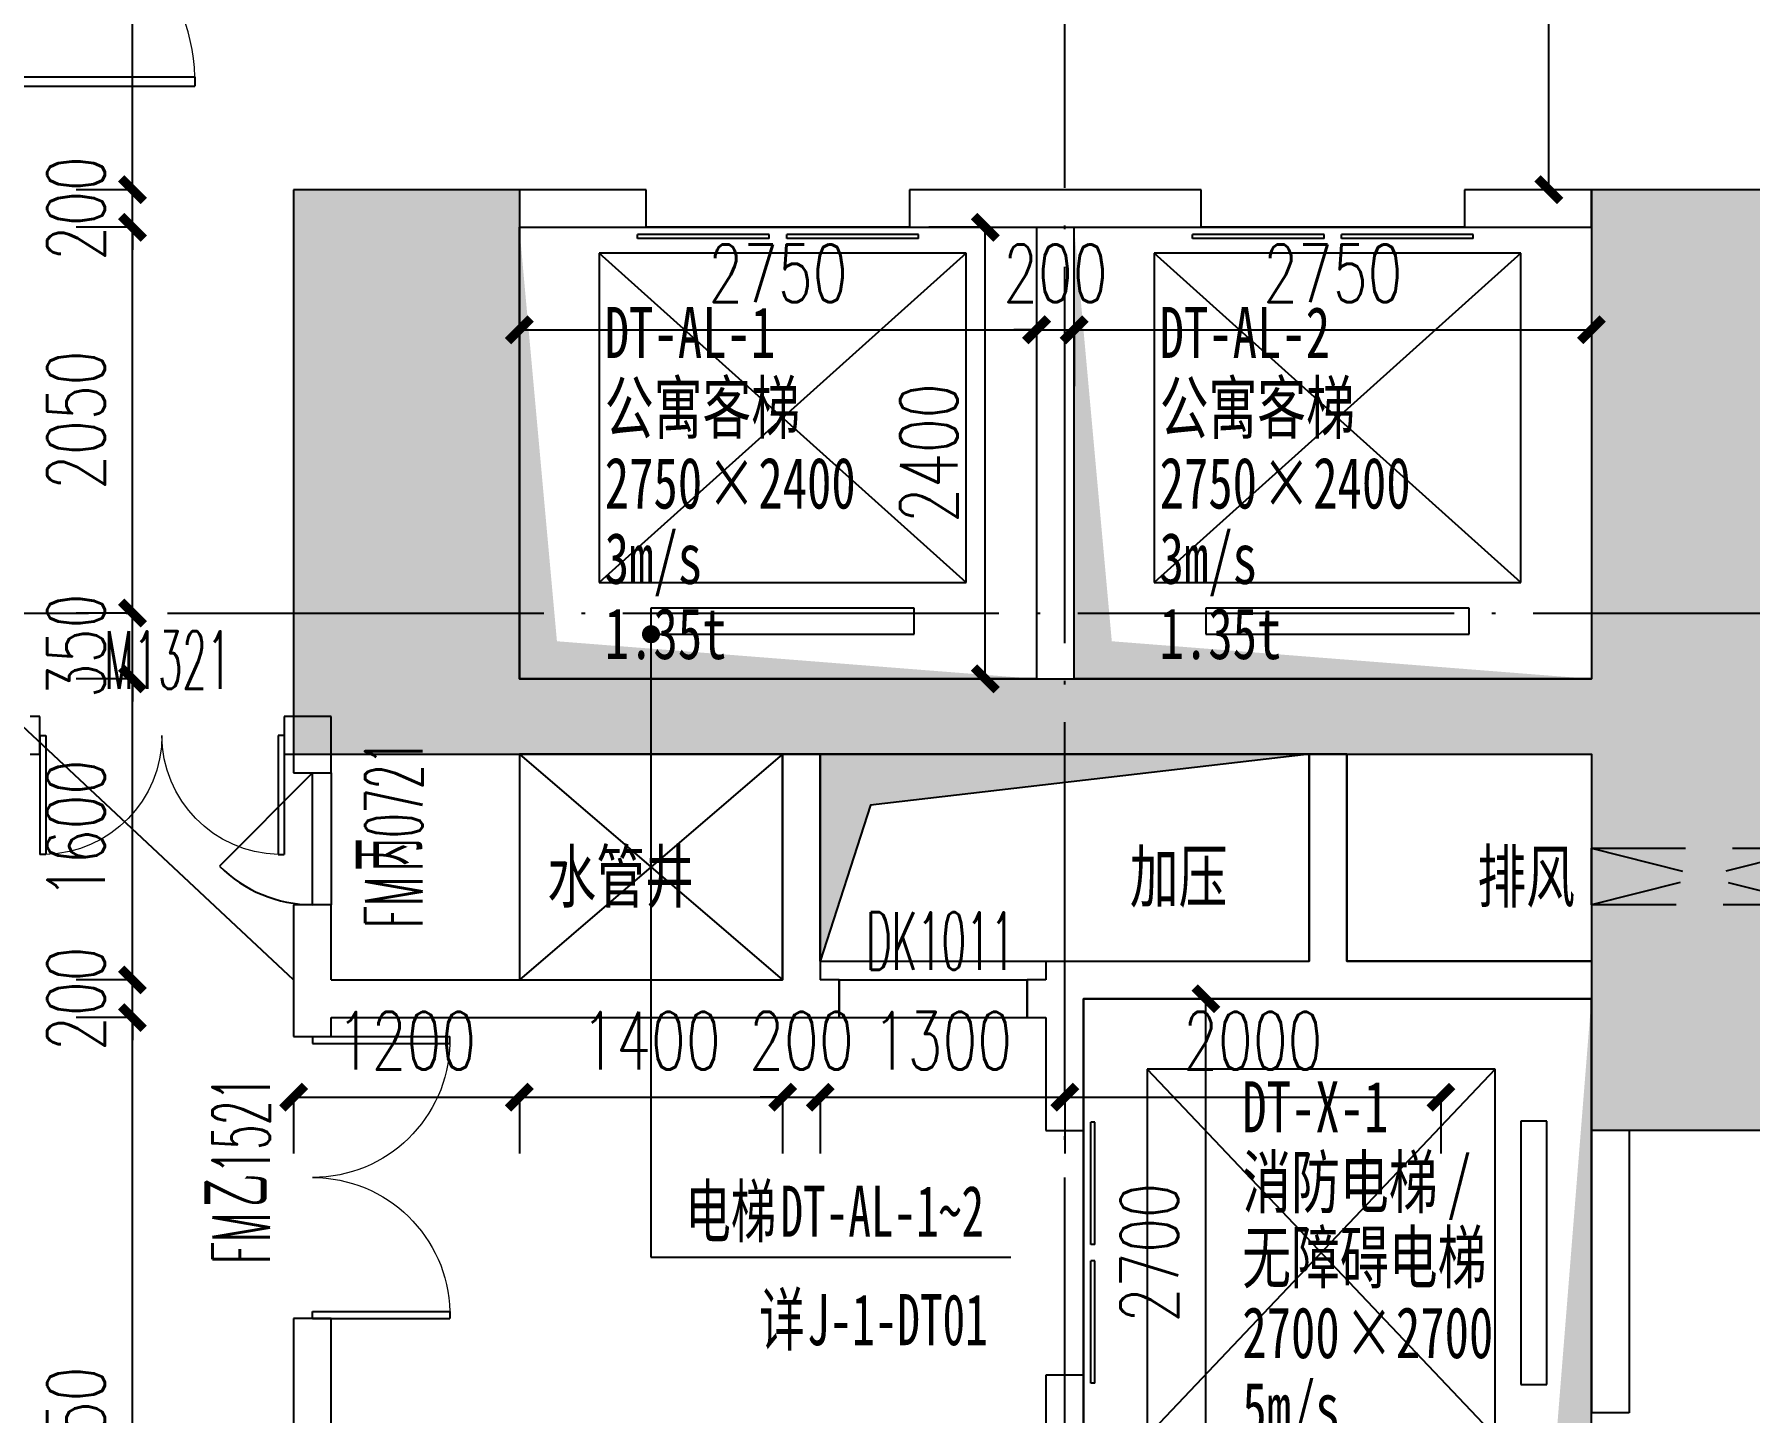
# Model space of a CAD drawing. Header units: millimetres. Extents: x 12325263 to 13848842, y -1463133 to 573208.
# Drawn here: x 12565918 to 12575038, y -1115337 to -1108011 of the extents above; entities that cross this region are included whole.
import ezdxf
from ezdxf.xclip import XClip

# ---------------------------------------------------------------- set-up
doc = ezdxf.new("R2010")
doc.units = ezdxf.units.MM
doc.header["$LTSCALE"] = 1000
doc.header["$XCLIPFRAME"] = 0
for name, pattern in [('ACAD_ISO02W100', [15, 12, -3]), ('DASH', [0.35, 0.25, -0.1]), ('DASHED', [19.05, 12.7, -6.35]), ('DASHED2', [0.375, 0.25, -0.125]), ('DOTE', [2.42, 2, -0.2, 0.02, -0.2])]:
    doc.linetypes.add(name, pattern=pattern)
for name, color, linetype in [('-2F平面$0$WALL-SHATCH', 8, 'Continuous'), ('A-ANNO-DIMS', 83, 'Continuous'), ('A-ANNO-IDEN', 2, 'Continuous'), ('A-ANNO-TEXT', 7, 'Continuous'), ('A-AXIS', 16, 'DOTE'), ('A-DOOR', 2, 'Continuous'), ('A-FLOR-EVTR', 2, 'Continuous'), ('A-WALL', 5, 'Continuous'), ('A-WALL-PATT', 8, 'Continuous'), ('A_WALL(防火墙)', 151, 'Continuous'), ('DIM_COOR', 7, 'Continuous'), ('DOOR_FIRE', 1, 'Continuous'), ('DOOR_FIRE_TEXT', 7, 'Continuous'), ('PUB_DIM', 83, 'Continuous'), ('WALL', 5, 'Continuous'), ('WINDOW', 4, 'Continuous'), ('WINDOW_TEXT', 7, 'Continuous'), ('建筑-楼板开洞', 251, 'Continuous'), ('投影线', 6, 'ACAD_ISO02W100')]:
    doc.layers.add(name, color=color, linetype=linetype)
doc.styles.add('_TCH_DIM_T3', font='SIMPLEX.shx', dxfattribs={"width": 0.705882, "bigfont": 'GBCBIG.shx'})
doc.styles.add('_TCH_WINDOW', font='SIMPLEX', dxfattribs={"width": 0.7, "height": 3.5, "bigfont": 'GBCBIG'})
doc.styles.add('TITXV', font='', dxfattribs={"width": 0.7})
doc.styles.add('宋体', font='', dxfattribs={"width": 0.65})
doc.styles.get('TITXV').set_extended_font_data('SimSun')
doc.styles.get('宋体').set_extended_font_data('SimSun')
doc.dimstyles.new('_TCH_ARCH&&120', dxfattribs={"dimtxt": 306, "dimasz": 120, "dimexe": 300, "dimexo": 360, "dimgap": 147, "dimtad": 1, "dimdec": 0, "dimzin": 0, "dimdsep": 46, "dimtxsty": '_TCH_DIM_T3', "dimblk": 'ARCHTICK', "dimcen": 0.09, "dimclrt": 7, "dimazin": 2, "dimtfac": 1, "dimtdec": 0, "dimtix": 1, "dimtmove": 2, "dimatfit": 3, "dimfxl": 1, "dimfxlon": 1, "dimtolj": 1, "dimtzin": 0, "dimarcsym": 0})

# ---------------------------------------------------------------- blocks, each defined once
blk = doc.blocks.new('1-3F')
at = {"layer": 'A-WALL-PATT'}
for points in [[(-37000, 27050), (-37000, 24050), (-35800, 24450), (-35800, 27050)], [(-30100, 27050), (-30100, 24450), (-29700, 24316.7), (-28900, 24450), (-28900, 27050)], [(-35800, 24450), (-37000, 24050), (-30100, 24050), (-29700, 24316.7), (-30100, 24450)], [(-29700, 24316.7), (-30100, 24050), (-30100, 22050), (-28900, 22050), (-28900, 24450)]]:
    blk.add_hatch(color=256, dxfattribs=at).paths.add_polyline_path(points)
at = {"layer": 'A-WALL'}
for p, q in [((-37000, 27050), (-37000, 24050)), ((-35800, 27050), (-37000, 27050)), ((-35800, 27050), (-35800, 24450)), ((-30100, 27050), (-30100, 24450)), ((-28900, 27050), (-30100, 27050)), ((-35800, 24450), (-30100, 24450)), ((-37000, 24050), (-30100, 24050)), ((-30100, 24050), (-30100, 22050)), ((-28900, 22050), (-30100, 22050))]:
    blk.add_line(p, q, dxfattribs=at)
blk = doc.blocks.new('adgshg13--2F平面$0$A$C7F010FC0')
at = {"layer": '-2F平面$0$WALL-SHATCH'}
h = blk.add_hatch(color=256, dxfattribs=at)
h.dxf.hatch_style = 1
h.paths.add_polyline_path([(-60384.2, -16880.9), (-763.2, 197.5), (12587.6, -13153.3), (12587.6, -157996), (-162964.9, -188820.4), (-171262.4, -180522.9), (-171262.4, -31310.9), (-150707.2, -10755.7), (-131860.1, -7980.9), (-99162.4, -7980.9), (-99162.4, -4980.9), (-76620.4, -4980.9), (-70107.7, -16880.9)], flags=16)
h.paths.add_polyline_path([(-60091.2, -16380.9), (-646.9, 646.9), (12987.6, -12987.6), (12987.6, -158331.9), (-163100.6, -189250.4), (-171662.4, -180688.6), (-171662.4, -31145.2), (-150777.9, -10260.7), (-131896.7, -7480.9), (-99562.4, -7480.9), (-99562.4, -4580.9), (-76365.6, -4580.9), (-69907.5, -16380.9)])
blk = doc.blocks.new('A$C2A3E77E8')
at = {"layer": 'WALL', "color": 1}
blk.add_blockref('adgshg13--2F平面$0$A$C7F010FC0', (561507.9, 205483.1), dxfattribs=at)
blk = doc.blocks.new('_ArchTick')
at = {"color": 0, "linetype": 'ByBlock', "const_width": 0.4}
blk.add_lwpolyline([(-0.5, -0.5), (0.5, 0.5)], dxfattribs=at)
blk = doc.blocks.new('*D5313')
at = {"layer": 'A-ANNO-DIMS', "color": 0, "lineweight": -2, "transparency": 16777216}
for p, q in [((-2950, -5093.6), (-2950, -5394.6)), ((-2950, -5094.6), (-200, -5094.6)), ((-200, -5093.6), (-200, -5394.6))]:
    blk.add_line(p, q, dxfattribs=at)
at = {"layer": 'Defpoints', "color": 0, "transparency": 16777216}
for p in [(-2950, -4550), (-200, -4550), (-200, -5094.6)]:
    blk.add_point(p, dxfattribs=at)
at = {"layer": 'A-ANNO-DIMS', "color": 0, "lineweight": -2, "transparency": 16777216, "xscale": 120, "yscale": 120, "zscale": 120, "rotation": 180}
blk.add_blockref('_ArchTick', (-2950, -5094.6), dxfattribs=at)
at = {"layer": 'A-ANNO-DIMS', "color": 0, "lineweight": -2, "transparency": 16777216, "xscale": 120, "yscale": 120, "zscale": 120}
blk.add_blockref('_ArchTick', (-200, -5094.6), dxfattribs=at)
at = {"layer": 'A-ANNO-DIMS', "color": 7, "transparency": 16777216, "insert": (-1575, -4794.6), "char_height": 306, "attachment_point": 5, "style": '_TCH_DIM_T3'}
blk.add_mtext('\\A1;2750', dxfattribs=at)
blk = doc.blocks.new('*D5314')
at = {"layer": 'A-ANNO-DIMS', "color": 0, "lineweight": -2, "transparency": 16777216}
for p, q in [((-200, -5094.6), (-320, -5094.6)), ((-200, -5093.6), (-200, -5394.6)), ((-200, -5094.6), (0, -5094.6)), ((0, -5093.6), (0, -5394.6)), ((0, -5094.6), (120, -5094.6))]:
    blk.add_line(p, q, dxfattribs=at)
at = {"layer": 'Defpoints', "color": 0, "transparency": 16777216}
for p in [(-200, -4550), (0, -4550), (0, -5094.6)]:
    blk.add_point(p, dxfattribs=at)
at = {"layer": 'A-ANNO-DIMS', "color": 0, "lineweight": -2, "transparency": 16777216, "xscale": 120, "yscale": 120, "zscale": 120}
blk.add_blockref('_ArchTick', (-200, -5094.6), dxfattribs=at)
at = {"layer": 'A-ANNO-DIMS', "color": 0, "lineweight": -2, "transparency": 16777216, "xscale": 120, "yscale": 120, "zscale": 120, "rotation": 180}
blk.add_blockref('_ArchTick', (0, -5094.6), dxfattribs=at)
at = {"layer": 'A-ANNO-DIMS', "color": 7, "transparency": 16777216, "insert": (-100, -4794.6), "char_height": 306, "attachment_point": 5, "style": '_TCH_DIM_T3'}
blk.add_mtext('\\A1;200', dxfattribs=at)
blk = doc.blocks.new('*D5315')
at = {"layer": 'A-ANNO-DIMS', "color": 0, "lineweight": -2, "transparency": 16777216}
for p, q in [((0, -5093.6), (0, -5394.6)), ((0, -5094.6), (2750, -5094.6)), ((2750, -5093.6), (2750, -5394.6))]:
    blk.add_line(p, q, dxfattribs=at)
at = {"layer": 'Defpoints', "color": 0, "transparency": 16777216}
for p in [(0, -4550), (2750, -4550), (2750, -5094.6)]:
    blk.add_point(p, dxfattribs=at)
at = {"layer": 'A-ANNO-DIMS', "color": 0, "lineweight": -2, "transparency": 16777216, "xscale": 120, "yscale": 120, "zscale": 120, "rotation": 180}
blk.add_blockref('_ArchTick', (0, -5094.6), dxfattribs=at)
at = {"layer": 'A-ANNO-DIMS', "color": 0, "lineweight": -2, "transparency": 16777216, "xscale": 120, "yscale": 120, "zscale": 120}
blk.add_blockref('_ArchTick', (2750, -5094.6), dxfattribs=at)
at = {"layer": 'A-ANNO-DIMS', "color": 7, "transparency": 16777216, "insert": (1375, -4794.6), "char_height": 306, "attachment_point": 5, "style": '_TCH_DIM_T3'}
blk.add_mtext('\\A1;2750', dxfattribs=at)
blk = doc.blocks.new('*D5316')
at = {"layer": 'A-ANNO-DIMS', "color": 0, "lineweight": -2, "transparency": 16777216}
for p, q in [((-472.5, -4550), (-772.5, -4550)), ((-472.5, -6950), (-472.5, -4550)), ((-472.5, -6950), (-772.5, -6950))]:
    blk.add_line(p, q, dxfattribs=at)
at = {"layer": 'Defpoints', "color": 0, "transparency": 16777216}
for p in [(-472.5, -4550), (-200, -4550), (-200, -6950)]:
    blk.add_point(p, dxfattribs=at)
at = {"layer": 'A-ANNO-DIMS', "color": 0, "lineweight": -2, "transparency": 16777216, "xscale": 120, "yscale": 120, "zscale": 120}
for p, rotation in [((-472.5, -4550), 90), ((-472.5, -6950), 270)]:
    blk.add_blockref('_ArchTick', p, dxfattribs=dict(at, rotation=rotation))
at = {"layer": 'A-ANNO-DIMS', "color": 7, "transparency": 16777216, "insert": (-772.5, -5750), "char_height": 306, "attachment_point": 5, "rotation": 90, "style": '_TCH_DIM_T3'}
blk.add_mtext('\\A1;2400', dxfattribs=at)
blk = doc.blocks.new('*D5329')
at = {"layer": 'A-ANNO-DIMS', "color": 0, "lineweight": -2, "transparency": 16777216}
for p, q in [((311.5, 375), (612.5, 375)), ((312.5, -2325), (312.5, 375)), ((311.5, -2325), (612.5, -2325))]:
    blk.add_line(p, q, dxfattribs=at)
at = {"layer": 'Defpoints', "color": 0, "transparency": 16777216}
for p in [(-337.5, 375), (312.5, 375), (-337.5, -2325)]:
    blk.add_point(p, dxfattribs=at)
at = {"layer": 'A-ANNO-DIMS', "color": 0, "lineweight": -2, "transparency": 16777216, "xscale": 120, "yscale": 120, "zscale": 120}
for p, rotation in [((312.5, 375), 90), ((312.5, -2325), 270)]:
    blk.add_blockref('_ArchTick', p, dxfattribs=dict(at, rotation=rotation))
at = {"layer": 'A-ANNO-DIMS', "color": 7, "transparency": 16777216, "insert": (12.5, -975), "char_height": 306, "attachment_point": 5, "rotation": 90, "style": '_TCH_DIM_T3'}
blk.add_mtext('\\A1;2700', dxfattribs=at)
blk = doc.blocks.new('*D5330')
at = {"layer": 'A-ANNO-DIMS', "color": 0, "lineweight": -2, "transparency": 16777216}
for p, q in [((312.5, -2325), (312.5, -2205)), ((311.5, -2325), (612.5, -2325)), ((312.5, -2525), (312.5, -2325)), ((311.5, -2525), (612.5, -2525)), ((312.5, -2525), (312.5, -2645))]:
    blk.add_line(p, q, dxfattribs=at)
at = {"layer": 'Defpoints', "color": 0, "transparency": 16777216}
for p in [(-337.5, -2325), (312.5, -2325), (-337.5, -2525)]:
    blk.add_point(p, dxfattribs=at)
at = {"layer": 'A-ANNO-DIMS', "color": 0, "lineweight": -2, "transparency": 16777216, "xscale": 120, "yscale": 120, "zscale": 120}
for p, rotation in [((312.5, -2325), 270), ((312.5, -2525), 90)]:
    blk.add_blockref('_ArchTick', p, dxfattribs=dict(at, rotation=rotation))
at = {"layer": 'A-ANNO-DIMS', "color": 7, "transparency": 16777216, "insert": (12.5, -2425), "char_height": 306, "attachment_point": 5, "rotation": 90, "style": '_TCH_DIM_T3'}
blk.add_mtext('\\A1;200', dxfattribs=at)
blk = doc.blocks.new('*D5331')
at = {"layer": 'A-ANNO-DIMS', "color": 0, "lineweight": -2, "transparency": 16777216}
for p, q in [((311.5, -2525), (612.5, -2525)), ((312.5, -5225), (312.5, -2525)), ((311.5, -5225), (612.5, -5225))]:
    blk.add_line(p, q, dxfattribs=at)
at = {"layer": 'Defpoints', "color": 0, "transparency": 16777216}
for p in [(-337.5, -2525), (312.5, -2525), (-337.5, -5225)]:
    blk.add_point(p, dxfattribs=at)
at = {"layer": 'A-ANNO-DIMS', "color": 0, "lineweight": -2, "transparency": 16777216, "xscale": 120, "yscale": 120, "zscale": 120}
for p, rotation in [((312.5, -2525), 90), ((312.5, -5225), 270)]:
    blk.add_blockref('_ArchTick', p, dxfattribs=dict(at, rotation=rotation))
at = {"layer": 'A-ANNO-DIMS', "color": 7, "transparency": 16777216, "insert": (12.5, -3875), "char_height": 306, "attachment_point": 5, "rotation": 90, "style": '_TCH_DIM_T3'}
blk.add_mtext('\\A1;2700', dxfattribs=at)
blk = doc.blocks.new('*D5332')
at = {"layer": 'A-ANNO-DIMS', "color": 0, "lineweight": -2, "transparency": 16777216}
for p, q in [((-337.5, -2783.2), (-337.5, -3084.2)), ((-337.5, -2784.2), (2362.5, -2784.2)), ((2362.5, -2783.2), (2362.5, -3084.2))]:
    blk.add_line(p, q, dxfattribs=at)
at = {"layer": 'Defpoints', "color": 0, "transparency": 16777216}
for p in [(-337.5, -2325), (2362.5, -2325), (2362.5, -2784.2)]:
    blk.add_point(p, dxfattribs=at)
at = {"layer": 'A-ANNO-DIMS', "color": 0, "lineweight": -2, "transparency": 16777216, "xscale": 120, "yscale": 120, "zscale": 120, "rotation": 180}
blk.add_blockref('_ArchTick', (-337.5, -2784.2), dxfattribs=at)
at = {"layer": 'A-ANNO-DIMS', "color": 0, "lineweight": -2, "transparency": 16777216, "xscale": 120, "yscale": 120, "zscale": 120}
blk.add_blockref('_ArchTick', (2362.5, -2784.2), dxfattribs=at)
at = {"layer": 'A-ANNO-DIMS', "color": 7, "transparency": 16777216, "insert": (1012.5, -2484.2), "char_height": 306, "attachment_point": 5, "style": '_TCH_DIM_T3'}
blk.add_mtext('\\A1;2700', dxfattribs=at)
blk = doc.blocks.new('asdfaadfg')
at = {"layer": 'DIM_COOR', "color": 3}
blk.add_line((1003243.8, 173596.3), (996261.6, 180124.1), dxfattribs=at)
blk = doc.blocks.new('qlzw')
at = {"layer": 'A-AXIS'}
for p, q in [((12437966.8, 979489.8), (12437966.8, 1082089.8)), ((12411416.8, 1020789.8), (12486866.8, 1020789.8))]:
    blk.add_line(p, q, dxfattribs=at)
blk = doc.blocks.new('*D3795')
at = {"layer": 'A-ANNO-DIMS', "color": 0, "lineweight": -2, "transparency": 16777216}
for p, q in [((12573971, -1105736.78575), (12573670, -1105736.78575)), ((12573970, -1108836.78575), (12573970, -1105736.78575)), ((12573971, -1108836.78575), (12573670, -1108836.78575))]:
    blk.add_line(p, q, dxfattribs=at)
at = {"layer": 'Defpoints', "color": 0, "transparency": 16777216}
for p in [(12573970, -1105736.78575), (12574930, -1105736.78575), (12574930, -1108836.78575)]:
    blk.add_point(p, dxfattribs=at)
at = {"layer": 'A-ANNO-DIMS', "color": 0, "lineweight": -2, "transparency": 16777216, "xscale": 120, "yscale": 120, "zscale": 120}
for p, rotation in [((12573970, -1105736.78575), 90), ((12573970, -1108836.78575), 270)]:
    blk.add_blockref('_ArchTick', p, dxfattribs=dict(at, rotation=rotation))
at = {"layer": 'A-ANNO-DIMS', "color": 7, "transparency": 16777216, "insert": (12573670, -1107286.78575), "char_height": 306, "attachment_point": 5, "rotation": 90, "style": '_TCH_DIM_T3'}
blk.add_mtext('\\A1;3100', dxfattribs=at)
blk = doc.blocks.new('*D3901')
at = {"layer": 'Defpoints', "color": 0, "transparency": 16777216}
for p in [(12567296.8, -1112836.8), (12568496.8, -1112836.8), (12568496.8, -1113660)]:
    blk.add_point(p, dxfattribs=at)
at = {"layer": 'PUB_DIM', "color": 0, "lineweight": -2, "transparency": 16777216}
for p, q in [((12567296.8, -1113659), (12567296.8, -1113960)), ((12567296.8, -1113660), (12568496.8, -1113660)), ((12568496.8, -1113659), (12568496.8, -1113960))]:
    blk.add_line(p, q, dxfattribs=at)
at = {"layer": 'PUB_DIM', "color": 0, "lineweight": -2, "transparency": 16777216, "xscale": 120, "yscale": 120, "zscale": 120, "rotation": 180}
blk.add_blockref('_ArchTick', (12567296.8, -1113660), dxfattribs=at)
at = {"layer": 'PUB_DIM', "color": 0, "lineweight": -2, "transparency": 16777216, "xscale": 120, "yscale": 120, "zscale": 120}
blk.add_blockref('_ArchTick', (12568496.8, -1113660), dxfattribs=at)
at = {"layer": 'PUB_DIM', "color": 7, "transparency": 16777216, "insert": (12567896.8, -1113360), "char_height": 306, "attachment_point": 5, "style": '_TCH_DIM_T3'}
blk.add_mtext('\\A1;1200', dxfattribs=at)
blk = doc.blocks.new('*D3902')
at = {"layer": 'Defpoints', "color": 0, "transparency": 16777216}
for p in [(12568496.8, -1112836.8), (12569896.8, -1112836.8), (12569896.8, -1113660)]:
    blk.add_point(p, dxfattribs=at)
at = {"layer": 'PUB_DIM', "color": 0, "lineweight": -2, "transparency": 16777216}
for p, q in [((12568496.8, -1113659), (12568496.8, -1113960)), ((12568496.8, -1113660), (12569896.8, -1113660)), ((12569896.8, -1113659), (12569896.8, -1113960))]:
    blk.add_line(p, q, dxfattribs=at)
at = {"layer": 'PUB_DIM', "color": 0, "lineweight": -2, "transparency": 16777216, "xscale": 120, "yscale": 120, "zscale": 120, "rotation": 180}
blk.add_blockref('_ArchTick', (12568496.8, -1113660), dxfattribs=at)
at = {"layer": 'PUB_DIM', "color": 0, "lineweight": -2, "transparency": 16777216, "xscale": 120, "yscale": 120, "zscale": 120}
blk.add_blockref('_ArchTick', (12569896.8, -1113660), dxfattribs=at)
at = {"layer": 'PUB_DIM', "color": 7, "transparency": 16777216, "insert": (12569196.8, -1113360), "char_height": 306, "attachment_point": 5, "style": '_TCH_DIM_T3'}
blk.add_mtext('\\A1;1400', dxfattribs=at)
blk = doc.blocks.new('*D3903')
at = {"layer": 'Defpoints', "color": 0, "transparency": 16777216}
for p in [(12569896.8, -1112836.8), (12570096.8, -1112836.8), (12570096.8, -1113660)]:
    blk.add_point(p, dxfattribs=at)
at = {"layer": 'PUB_DIM', "color": 0, "lineweight": -2, "transparency": 16777216}
for p, q in [((12569896.8, -1113660), (12569776.8, -1113660)), ((12569896.8, -1113659), (12569896.8, -1113960)), ((12569896.8, -1113660), (12570096.8, -1113660)), ((12570096.8, -1113659), (12570096.8, -1113960)), ((12570096.8, -1113660), (12570216.8, -1113660))]:
    blk.add_line(p, q, dxfattribs=at)
at = {"layer": 'PUB_DIM', "color": 0, "lineweight": -2, "transparency": 16777216, "xscale": 120, "yscale": 120, "zscale": 120}
blk.add_blockref('_ArchTick', (12569896.8, -1113660), dxfattribs=at)
at = {"layer": 'PUB_DIM', "color": 0, "lineweight": -2, "transparency": 16777216, "xscale": 120, "yscale": 120, "zscale": 120, "rotation": 180}
blk.add_blockref('_ArchTick', (12570096.8, -1113660), dxfattribs=at)
at = {"layer": 'PUB_DIM', "color": 7, "transparency": 16777216, "insert": (12569996.8, -1113360), "char_height": 306, "attachment_point": 5, "style": '_TCH_DIM_T3'}
blk.add_mtext('\\A1;200', dxfattribs=at)
blk = doc.blocks.new('*D3904')
at = {"layer": 'Defpoints', "color": 0, "transparency": 16777216}
for p in [(12570096.8, -1112836.8), (12571396.8, -1112836.8), (12571396.8, -1113660)]:
    blk.add_point(p, dxfattribs=at)
at = {"layer": 'PUB_DIM', "color": 0, "lineweight": -2, "transparency": 16777216}
for p, q in [((12570096.8, -1113659), (12570096.8, -1113960)), ((12570096.8, -1113660), (12571396.8, -1113660)), ((12571396.8, -1113659), (12571396.8, -1113960))]:
    blk.add_line(p, q, dxfattribs=at)
at = {"layer": 'PUB_DIM', "color": 0, "lineweight": -2, "transparency": 16777216, "xscale": 120, "yscale": 120, "zscale": 120, "rotation": 180}
blk.add_blockref('_ArchTick', (12570096.8, -1113660), dxfattribs=at)
at = {"layer": 'PUB_DIM', "color": 0, "lineweight": -2, "transparency": 16777216, "xscale": 120, "yscale": 120, "zscale": 120}
blk.add_blockref('_ArchTick', (12571396.8, -1113660), dxfattribs=at)
at = {"layer": 'PUB_DIM', "color": 7, "transparency": 16777216, "insert": (12570746.8, -1113360), "char_height": 306, "attachment_point": 5, "style": '_TCH_DIM_T3'}
blk.add_mtext('\\A1;1300', dxfattribs=at)
blk = doc.blocks.new('*D3905')
at = {"layer": 'Defpoints', "color": 0, "transparency": 16777216}
for p in [(12571396.8, -1112836.8), (12573396.8, -1112836.8), (12573396.8, -1113660)]:
    blk.add_point(p, dxfattribs=at)
at = {"layer": 'PUB_DIM', "color": 0, "lineweight": -2, "transparency": 16777216}
for p, q in [((12571396.8, -1113659), (12571396.8, -1113960)), ((12571396.8, -1113660), (12573396.8, -1113660)), ((12573396.8, -1113659), (12573396.8, -1113960))]:
    blk.add_line(p, q, dxfattribs=at)
at = {"layer": 'PUB_DIM', "color": 0, "lineweight": -2, "transparency": 16777216, "xscale": 120, "yscale": 120, "zscale": 120, "rotation": 180}
blk.add_blockref('_ArchTick', (12571396.8, -1113660), dxfattribs=at)
at = {"layer": 'PUB_DIM', "color": 0, "lineweight": -2, "transparency": 16777216, "xscale": 120, "yscale": 120, "zscale": 120}
blk.add_blockref('_ArchTick', (12573396.8, -1113660), dxfattribs=at)
at = {"layer": 'PUB_DIM', "color": 7, "transparency": 16777216, "insert": (12572396.8, -1113360), "char_height": 306, "attachment_point": 5, "style": '_TCH_DIM_T3'}
blk.add_mtext('\\A1;2000', dxfattribs=at)
blk = doc.blocks.new('*D3916')
at = {"layer": 'Defpoints', "color": 0, "transparency": 16777216}
for p in [(12566440, -1105736.8), (12567396.8, -1105736.8), (12567396.8, -1108836.8)]:
    blk.add_point(p, dxfattribs=at)
at = {"layer": 'PUB_DIM', "color": 0, "lineweight": -2, "transparency": 16777216}
for p, q in [((12566441, -1105736.8), (12566140, -1105736.8)), ((12566440, -1108836.8), (12566440, -1105736.8)), ((12566441, -1108836.8), (12566140, -1108836.8))]:
    blk.add_line(p, q, dxfattribs=at)
at = {"layer": 'PUB_DIM', "color": 0, "lineweight": -2, "transparency": 16777216, "xscale": 120, "yscale": 120, "zscale": 120}
for p, rotation in [((12566440, -1105736.8), 90), ((12566440, -1108836.8), 270)]:
    blk.add_blockref('_ArchTick', p, dxfattribs=dict(at, rotation=rotation))
at = {"layer": 'PUB_DIM', "color": 7, "transparency": 16777216, "insert": (12566140, -1107286.8), "char_height": 306, "attachment_point": 5, "rotation": 90, "style": '_TCH_DIM_T3'}
blk.add_mtext('\\A1;3100', dxfattribs=at)
blk = doc.blocks.new('*D3917')
at = {"layer": 'Defpoints', "color": 0, "transparency": 16777216}
for p in [(12566440, -1108836.8), (12567396.8, -1108836.8), (12567396.8, -1109036.8)]:
    blk.add_point(p, dxfattribs=at)
at = {"layer": 'PUB_DIM', "color": 0, "lineweight": -2, "transparency": 16777216}
for p, q in [((12566440, -1108836.8), (12566440, -1108716.8)), ((12566441, -1108836.8), (12566140, -1108836.8)), ((12566440, -1109036.8), (12566440, -1108836.8)), ((12566441, -1109036.8), (12566140, -1109036.8)), ((12566440, -1109036.8), (12566440, -1109156.8))]:
    blk.add_line(p, q, dxfattribs=at)
at = {"layer": 'PUB_DIM', "color": 0, "lineweight": -2, "transparency": 16777216, "xscale": 120, "yscale": 120, "zscale": 120}
for p, rotation in [((12566440, -1108836.8), 270), ((12566440, -1109036.8), 90)]:
    blk.add_blockref('_ArchTick', p, dxfattribs=dict(at, rotation=rotation))
at = {"layer": 'PUB_DIM', "color": 7, "transparency": 16777216, "insert": (12566140, -1108936.8), "char_height": 306, "attachment_point": 5, "rotation": 90, "style": '_TCH_DIM_T3'}
blk.add_mtext('\\A1;200', dxfattribs=at)
blk = doc.blocks.new('*D3918')
at = {"layer": 'Defpoints', "color": 0, "transparency": 16777216}
for p in [(12566440, -1109036.8), (12567396.8, -1109036.8), (12567396.8, -1111086.8)]:
    blk.add_point(p, dxfattribs=at)
at = {"layer": 'PUB_DIM', "color": 0, "lineweight": -2, "transparency": 16777216}
for p, q in [((12566441, -1109036.8), (12566140, -1109036.8)), ((12566440, -1111086.8), (12566440, -1109036.8)), ((12566441, -1111086.8), (12566140, -1111086.8))]:
    blk.add_line(p, q, dxfattribs=at)
at = {"layer": 'PUB_DIM', "color": 0, "lineweight": -2, "transparency": 16777216, "xscale": 120, "yscale": 120, "zscale": 120}
for p, rotation in [((12566440, -1109036.8), 90), ((12566440, -1111086.8), 270)]:
    blk.add_blockref('_ArchTick', p, dxfattribs=dict(at, rotation=rotation))
at = {"layer": 'PUB_DIM', "color": 7, "transparency": 16777216, "insert": (12566140, -1110061.8), "char_height": 306, "attachment_point": 5, "rotation": 90, "style": '_TCH_DIM_T3'}
blk.add_mtext('\\A1;2050', dxfattribs=at)
blk = doc.blocks.new('*D3919')
at = {"layer": 'Defpoints', "color": 0, "transparency": 16777216}
for p in [(12566440, -1111086.8), (12567396.8, -1111086.8), (12567396.8, -1111436.8)]:
    blk.add_point(p, dxfattribs=at)
at = {"layer": 'PUB_DIM', "color": 0, "lineweight": -2, "transparency": 16777216}
for p, q in [((12566440, -1111086.8), (12566440, -1110966.8)), ((12566441, -1111086.8), (12566140, -1111086.8)), ((12566440, -1111436.8), (12566440, -1111086.8)), ((12566441, -1111436.8), (12566140, -1111436.8)), ((12566440, -1111436.8), (12566440, -1111556.8))]:
    blk.add_line(p, q, dxfattribs=at)
at = {"layer": 'PUB_DIM', "color": 0, "lineweight": -2, "transparency": 16777216, "xscale": 120, "yscale": 120, "zscale": 120}
for p, rotation in [((12566440, -1111086.8), 270), ((12566440, -1111436.8), 90)]:
    blk.add_blockref('_ArchTick', p, dxfattribs=dict(at, rotation=rotation))
at = {"layer": 'PUB_DIM', "color": 7, "transparency": 16777216, "insert": (12566140, -1111261.8), "char_height": 306, "attachment_point": 5, "rotation": 90, "style": '_TCH_DIM_T3'}
blk.add_mtext('\\A1;350', dxfattribs=at)
blk = doc.blocks.new('*D3920')
at = {"layer": 'Defpoints', "color": 0, "transparency": 16777216}
for p in [(12566440, -1111436.8), (12567396.8, -1111436.8), (12567396.8, -1113036.8)]:
    blk.add_point(p, dxfattribs=at)
at = {"layer": 'PUB_DIM', "color": 0, "lineweight": -2, "transparency": 16777216}
for p, q in [((12566441, -1111436.8), (12566140, -1111436.8)), ((12566440, -1113036.8), (12566440, -1111436.8)), ((12566441, -1113036.8), (12566140, -1113036.8))]:
    blk.add_line(p, q, dxfattribs=at)
at = {"layer": 'PUB_DIM', "color": 0, "lineweight": -2, "transparency": 16777216, "xscale": 120, "yscale": 120, "zscale": 120}
for p, rotation in [((12566440, -1111436.8), 90), ((12566440, -1113036.8), 270)]:
    blk.add_blockref('_ArchTick', p, dxfattribs=dict(at, rotation=rotation))
at = {"layer": 'PUB_DIM', "color": 7, "transparency": 16777216, "insert": (12566140, -1112236.8), "char_height": 306, "attachment_point": 5, "rotation": 90, "style": '_TCH_DIM_T3'}
blk.add_mtext('\\A1;1600', dxfattribs=at)
blk = doc.blocks.new('*D3921')
at = {"layer": 'Defpoints', "color": 0, "transparency": 16777216}
for p in [(12566440, -1113036.8), (12567396.8, -1113036.8), (12567396.8, -1113236.8)]:
    blk.add_point(p, dxfattribs=at)
at = {"layer": 'PUB_DIM', "color": 0, "lineweight": -2, "transparency": 16777216}
for p, q in [((12566440, -1113036.8), (12566440, -1112916.8)), ((12566441, -1113036.8), (12566140, -1113036.8)), ((12566440, -1113236.8), (12566440, -1113036.8)), ((12566441, -1113236.8), (12566140, -1113236.8)), ((12566440, -1113236.8), (12566440, -1113356.8))]:
    blk.add_line(p, q, dxfattribs=at)
at = {"layer": 'PUB_DIM', "color": 0, "lineweight": -2, "transparency": 16777216, "xscale": 120, "yscale": 120, "zscale": 120}
for p, rotation in [((12566440, -1113036.8), 270), ((12566440, -1113236.8), 90)]:
    blk.add_blockref('_ArchTick', p, dxfattribs=dict(at, rotation=rotation))
at = {"layer": 'PUB_DIM', "color": 7, "transparency": 16777216, "insert": (12566140, -1113136.8), "char_height": 306, "attachment_point": 5, "rotation": 90, "style": '_TCH_DIM_T3'}
blk.add_mtext('\\A1;200', dxfattribs=at)
blk = doc.blocks.new('*D3922')
at = {"layer": 'Defpoints', "color": 0, "transparency": 16777216}
for p in [(12566440, -1113236.8), (12567396.8, -1113236.8), (12567396.8, -1117686.8)]:
    blk.add_point(p, dxfattribs=at)
at = {"layer": 'PUB_DIM', "color": 0, "lineweight": -2, "transparency": 16777216}
for p, q in [((12566441, -1113236.8), (12566140, -1113236.8)), ((12566440, -1117686.8), (12566440, -1113236.8)), ((12566441, -1117686.8), (12566140, -1117686.8))]:
    blk.add_line(p, q, dxfattribs=at)
at = {"layer": 'PUB_DIM', "color": 0, "lineweight": -2, "transparency": 16777216, "xscale": 120, "yscale": 120, "zscale": 120}
for p, rotation in [((12566440, -1113236.8), 90), ((12566440, -1117686.8), 270)]:
    blk.add_blockref('_ArchTick', p, dxfattribs=dict(at, rotation=rotation))
at = {"layer": 'PUB_DIM', "color": 7, "transparency": 16777216, "insert": (12566140, -1115461.8), "char_height": 306, "attachment_point": 5, "rotation": 90, "style": '_TCH_DIM_T3'}
blk.add_mtext('\\A1;4450', dxfattribs=at)
blk = doc.blocks.new('$DORLIB2D$00000127')
at = {"color": 0}
for points in [[(-0.5333, 0.7949), (-0.5333, 0.6904)], [(-0.0333, 0.7949), (-0.5333, 0.7949)], [(-0.0333, 0.7949), (-0.0333, 0.6904)], [(0.5333, 0.7949), (0.0333, 0.7949)], [(0.0333, 0.7949), (0.0333, 0.6904)], [(0.5333, 0.7949), (0.5333, 0.6904)], [(-0.0333, 0.6904), (-0.5333, 0.6904)], [(0.5333, 0.6904), (0.0333, 0.6904)], [(0.5, 0.5), (-0.5, 0.5)]]:
    blk.add_lwpolyline(points, dxfattribs=at)
blk = doc.blocks.new('$DorLib2D$00000114')
at = {"color": 0}
blk.add_line((0.5, 0), (-0.207, 0.707), dxfattribs=at)
blk.add_arc((0.5, 0), 1, 135, 180, dxfattribs=at)
blk = doc.blocks.new('$DorLib2D$00000002')
for p, q in [((-0.5, 0), (-0.5, 0.4875)), ((-0.475, 0.4875), (-0.5, 0.4875)), ((-0.475, 0), (-0.475, 0.4875)), ((0.475, 0), (0.475, 0.4875)), ((0.475, 0.4875), (0.5, 0.4875)), ((0.5, 0), (0.5, 0.4875)), ((-0.5, 0), (-0.475, 0)), ((0.5, 0), (0.475, 0))]:
    blk.add_line(p, q)
at = {"lineweight": 13}
for centre, start, end in [((-0.4875, 0), 0, 88.5307), ((0.4875, 0), 91.4693, 180)]:
    blk.add_arc(centre, 0.4875, start, end, dxfattribs=at)
blk = doc.blocks.new('asdfadfgf')
at = {"layer": '建筑-楼板开洞'}
h = blk.add_hatch(color=256, dxfattribs=at)
h.dxf.hatch_style = 1
h.paths.add_polyline_path([(-2950, -4550), (-2950, -6950), (-200, -6950), (-2750, -6750)])
h = blk.add_hatch(color=256, dxfattribs=at)
h.dxf.hatch_style = 1
h.paths.add_polyline_path([(0, -4550), (0, -6950), (2750, -6950), (200, -6750)])
at = {"layer": 'A-FLOR-EVTR'}
for p, q in [((-575, -4687.5), (-2525, -4687.5)), ((-2525, -4687.5), (-2525, -6437.5)), ((-575, -6437.5), (-2525, -4687.5)), ((-575, -4687.5), (-2525, -6437.5)), ((-575, -6437.5), (-575, -4687.5)), ((2375, -4687.5), (425, -4687.5)), ((425, -4687.5), (425, -6437.5)), ((2375, -6437.5), (425, -4687.5)), ((2375, -4687.5), (425, -6437.5)), ((2375, -6437.5), (2375, -4687.5)), ((-2525, -6437.5), (-575, -6437.5)), ((425, -6437.5), (2375, -6437.5)), ((-850, -6575), (-2250, -6575)), ((-2250, -6575), (-2250, -6712.5)), ((-850, -6712.5), (-850, -6575)), ((2100, -6575), (700, -6575)), ((700, -6575), (700, -6712.5)), ((2100, -6712.5), (2100, -6575)), ((-2250, -6712.5), (-850, -6712.5)), ((700, -6712.5), (2100, -6712.5))]:
    blk.add_line(p, q, dxfattribs=at)
for points in [[(-2950, -4550), (-200, -4550), (-200, -6950), (-2950, -6950)], [(0, -4550), (2750, -4550), (2750, -6950), (0, -6950)]]:
    blk.add_lwpolyline(points, close=True, dxfattribs=at)
at = {"layer": 'A-ANNO-TEXT', "style": 'TITXV', "width": 0.7}
for s, p in [('DT-AL-1', (-2495.8, -5244.7)), ('DT-AL-2', (454.2, -5244.7)), ('公寓客梯', (-2495.8, -5644.7)), ('公寓客梯', (454.2, -5644.7)), ('2750', (-2495.8, -6044.7)), ('×', (-1951.4, -6044.7)), ('2400', (-1679.2, -6044.7)), ('2750', (454.2, -6044.7)), ('×', (998.6, -6044.7)), ('2400', (1270.8, -6044.7)), ('3m/s', (-2495.8, -6444.7)), ('3m/s', (454.2, -6444.7)), ('1.35t', (-2495.8, -6844.7)), ('1.35t', (454.2, -6844.7))]:
    blk.add_text(s, height=271.9, dxfattribs=at).set_placement(p)
at = {"layer": 'A-ANNO-DIMS'}
for p1, p2, distance, picture, middle in [((-2950, -4550), (-200, -4550), -544.6, '*D5313', (-1575, -4794.6)), ((-200, -6950), (-200, -4550), 272.5, '*D5316', (-772.5, -5750)), ((-200, -4550), (0, -4550), -544.6, '*D5314', (-100, -4794.6)), ((0, -4550), (2750, -4550), -544.6, '*D5315', (1375, -4794.6))]:
    dim = blk.add_aligned_dim(p1=p1, p2=p2, distance=distance, dimstyle='_TCH_ARCH&&120', dxfattribs=at)
    dim.commit()
    dim.dimension.update_dxf_attribs({"geometry": picture, "text_midpoint": middle})
blk = doc.blocks.new('asdfadsgdsfgf')
at = {"layer": '建筑-楼板开洞'}
h = blk.add_hatch(color=256, dxfattribs=at)
h.dxf.hatch_style = 1
h.paths.add_polyline_path([(2362.5, 375), (2362.5, -2325), (-337.5, -2325), (2162.5, -2125)])
h = blk.add_hatch(color=256, dxfattribs=at)
h.dxf.hatch_style = 1
h.paths.add_polyline_path([(2362.5, -2525), (2362.5, -5225), (-337.5, -5225), (2162.5, -5025)])
at = {"layer": 'A-FLOR-EVTR'}
for p, q in [((1850, 0), (0, 0)), ((0, 0), (0, -1950)), ((1850, 0), (0, -1950)), ((0, 0), (1850, -1950)), ((1850, -1950), (1850, 0)), ((2125, -275), (1987.5, -275)), ((1987.5, -275), (1987.5, -1675)), ((2125, -1675), (2125, -275)), ((1987.5, -1675), (2125, -1675)), ((0, -1950), (1850, -1950)), ((1850, -2900), (0, -2900)), ((0, -2900), (0, -4850)), ((1850, -2900), (0, -4850)), ((0, -2900), (1850, -4850)), ((1850, -4850), (1850, -2900)), ((2125, -3175), (1987.5, -3175)), ((1987.5, -3175), (1987.5, -4575)), ((2125, -4575), (2125, -3175)), ((1987.5, -4575), (2125, -4575)), ((0, -4850), (1850, -4850))]:
    blk.add_line(p, q, dxfattribs=at)
for points in [[(2362.5, -2325), (2362.5, 375), (-337.5, 375), (-337.5, -2325)], [(2362.5, -5225), (2362.5, -2525), (-337.5, -2525), (-337.5, -5225)]]:
    blk.add_lwpolyline(points, close=True, dxfattribs=at)
at = {"layer": 'A-ANNO-TEXT', "style": 'TITXV', "width": 0.7}
for s, p in [('DT-X-1', (506.2, -335.2)), ('消防电梯', (506.2, -735.2)), ('/', (1595, -735.2)), ('无障碍电梯', (506.2, -1135.2)), ('2700', (506.2, -1535.2)), ('2700', (1322.8, -1535.2)), ('×', (1050.6, -1535.2)), ('5m/s', (506.2, -1935.2)), ('1.6t', (506.2, -2335.2)), ('DT-X-2', (506.2, -3209)), ('消防电梯', (506.2, -3609)), ('/', (506.2, -4009)), ('无障碍电梯', (642.3, -4009)), ('2700', (506.2, -4409)), ('×', (1050.6, -4409)), ('2700', (1322.8, -4409)), ('5m/s', (506.2, -4809)), ('1.6t', (506.2, -5209))]:
    blk.add_text(s, height=271.9, dxfattribs=at).set_placement(p)
at = {"layer": 'A-ANNO-DIMS'}
for p1, p2, distance, picture, middle in [((-337.5, -2325), (-337.5, 375), -650, '*D5329', (12.5, -975)), ((-337.5, -2525), (-337.5, -2325), -650, '*D5330', (12.5, -2425)), ((-337.5, -2325), (2362.5, -2325), -459.2, '*D5332', (1012.5, -2484.2)), ((-337.5, -5225), (-337.5, -2525), -650, '*D5331', (12.5, -3875))]:
    dim = blk.add_aligned_dim(p1=p1, p2=p2, distance=distance, dimstyle='_TCH_ARCH&&120', dxfattribs=at)
    dim.commit()
    dim.dimension.update_dxf_attribs({"geometry": picture, "text_midpoint": middle})

msp = doc.modelspace()

# ---------------------------------------------------------------- hatches: boundary and pattern name
at = {"layer": '建筑-楼板开洞'}
h = msp.add_hatch(color=256, dxfattribs=at)
h.dxf.hatch_style = 1
h.paths.add_polyline_path([(12570096.8, -1112936.8), (12570096.8, -1111836.8), (12572696.8, -1111836.8), (12570363.4, -1112107.2)])

# ---------------------------------------------------------------- linework, layer by layer
at = {"layer": 'A-ANNO-IDEN'}
for p, q in [((12569196.8, -1111199.3), (12569196.8, -1114510)), ((12569196.8, -1114510), (12571110, -1114510))]:
    msp.add_line(p, q, dxfattribs=at)
at = {"layer": 'A-ANNO-IDEN', "const_width": 48}
msp.add_lwpolyline([(12569196.8, -1111175.3, 1), (12569196.8, -1111223.3, 1)], format="xyb", close=True, dxfattribs=at)
at = {"layer": 'A-WALL'}
for p, q in [((12569171.8, -1108836.8), (12568496.8, -1108836.8)), ((12568496.8, -1108836.8), (12568496.8, -1109036.8)), ((12569171.8, -1109036.8), (12569171.8, -1108836.8)), ((12572121.8, -1108836.8), (12570571.8, -1108836.8)), ((12570571.8, -1108836.8), (12570571.8, -1109036.8)), ((12572121.8, -1109036.8), (12572121.8, -1108836.8)), ((12574196.8, -1108836.8), (12573521.8, -1108836.8)), ((12573521.8, -1108836.8), (12573521.8, -1109036.8)), ((12574196.8, -1109036.8), (12574196.8, -1108836.8)), ((12568496.8, -1109036.8), (12569171.8, -1109036.8)), ((12570571.8, -1109036.8), (12572121.8, -1109036.8)), ((12573521.8, -1109036.8), (12574196.8, -1109036.8)), ((12565946.8, -1111636.8), (12565896.8, -1111636.8)), ((12565946.8, -1111836.8), (12565946.8, -1111636.8)), ((12567496.8, -1111636.8), (12567246.8, -1111636.8)), ((12567246.8, -1111636.8), (12567246.8, -1111836.8)), ((12567496.8, -1111936.8), (12567496.8, -1111636.8)), ((12565896.8, -1111836.8), (12565946.8, -1111836.8)), ((12567246.8, -1111836.8), (12567296.8, -1111836.8)), ((12567296.8, -1111836.8), (12567296.8, -1111936.8)), ((12569896.8, -1111836.8), (12569896.8, -1113036.8)), ((12570096.8, -1111836.8), (12569896.8, -1111836.8)), ((12570096.8, -1111836.8), (12570096.8, -1113036.8)), ((12572696.8, -1111836.8), (12572696.8, -1112936.8)), ((12572896.8, -1111836.8), (12572696.8, -1111836.8)), ((12572896.8, -1111836.8), (12572896.8, -1112936.8)), ((12567296.8, -1111936.8), (12567496.8, -1111936.8)), ((12567496.8, -1112636.8), (12567296.8, -1112636.8)), ((12567296.8, -1112636.8), (12567296.8, -1113136.8)), ((12567496.8, -1113036.8), (12567496.8, -1112636.8)), ((12571296.8, -1112936.8), (12571296.8, -1113036.8)), ((12571296.8, -1112936.8), (12572696.8, -1112936.8)), ((12572896.8, -1112936.8), (12574196.8, -1112936.8)), ((12574196.8, -1112936.8), (12574196.8, -1113136.8)), ((12567496.8, -1113036.8), (12569896.8, -1113036.8)), ((12570196.8, -1113036.8), (12570096.8, -1113036.8)), ((12570196.8, -1113236.8), (12570196.8, -1113036.8)), ((12571296.8, -1113036.8), (12571196.8, -1113036.8)), ((12571196.8, -1113036.8), (12571196.8, -1113236.8)), ((12567296.8, -1113136.8), (12567296.8, -1113336.8)), ((12571400.9, -1113140.6), (12571397, -1113140.7)), ((12571496.8, -1113836.8), (12571496.8, -1113136.8)), ((12571496.8, -1113136.8), (12572796.8, -1113136.8)), ((12572796.8, -1113136.8), (12574196.8, -1113136.8)), ((12567496.8, -1113236.8), (12569996.8, -1113236.8)), ((12567496.8, -1113336.8), (12567496.8, -1113236.8)), ((12569996.8, -1113236.8), (12570196.8, -1113236.8)), ((12571196.8, -1113236.8), (12571296.8, -1113236.8)), ((12571296.8, -1113236.8), (12571296.8, -1113836.8)), ((12567296.8, -1113336.8), (12567496.8, -1113336.8)), ((12571296.8, -1113836.8), (12571496.8, -1113836.8)), ((12574196.8, -1113836.8), (12574196.8, -1115336.8)), ((12574396.8, -1113836.8), (12574196.8, -1113836.8)), ((12574396.8, -1113836.8), (12574396.8, -1115336.8)), ((12567496.8, -1114836.8), (12567296.8, -1114836.8)), ((12567296.8, -1114836.8), (12567296.8, -1115636.8)), ((12567496.8, -1115636.8), (12567496.8, -1114836.8)), ((12571296.8, -1115136.8), (12571296.8, -1116736.8)), ((12571496.8, -1115136.8), (12571296.8, -1115136.8)), ((12571496.8, -1116736.8), (12571496.8, -1115136.8)), ((12574396.8, -1115336.8), (12574196.8, -1115336.8))]:
    msp.add_line(p, q, dxfattribs=at)
at = {"layer": 'DOOR_FIRE'}
msp.add_lwpolyline([(12567396.8, -1111936.8), (12567496.8, -1111936.8), (12567496.8, -1112636.8), (12567396.8, -1112636.8)], close=True, dxfattribs=at)
at = {"layer": 'WINDOW', "linetype": 'DASH'}
for p, q in [((12570196.8, -1113036.8), (12570196.8, -1113236.8)), ((12571196.8, -1113236.8), (12571196.8, -1113036.8))]:
    msp.add_line(p, q, dxfattribs=at)
at = {"layer": 'WINDOW', "linetype": 'DASHED'}
for p, q in [((12570196.8, -1113036.8, 800), (12571196.8, -1113036.8, 800)), ((12570196.8, -1113236.8, 800), (12571196.8, -1113236.8, 800))]:
    msp.add_line(p, q, dxfattribs=at)
at = {"layer": '建筑-楼板开洞'}
for p, q in [((12568496.8, -1111836.8), (12569896.8, -1113036.8)), ((12569896.8, -1111836.8), (12568496.8, -1113036.8))]:
    msp.add_line(p, q, dxfattribs=at)
for points in [[(12568496.8, -1113036.8), (12569896.8, -1113036.8), (12569896.8, -1111836.8), (12568496.8, -1111836.8)], [(12570096.8, -1112936.8), (12570096.8, -1111836.8), (12572696.8, -1111836.8), (12570363.4, -1112107.2)], [(12570096.8, -1112936.8), (12572696.8, -1112936.8), (12572696.8, -1111836.8), (12570096.8, -1111836.8)], [(12572896.8, -1111836.8), (12574196.8, -1111836.8), (12574196.8, -1112936.8), (12572896.8, -1112936.8)]]:
    msp.add_lwpolyline(points, close=True, dxfattribs=at)
at = {"layer": '投影线', "linetype": 'DASHED2', "ltscale": 2}
for p, q in [((12574196.8, -1112336.8), (12575396.8, -1112636.8)), ((12575396.8, -1112336.8), (12574196.8, -1112636.8))]:
    msp.add_line(p, q, dxfattribs=at)
msp.add_lwpolyline([(12574196.8, -1112336.8), (12575396.8, -1112336.8), (12575396.8, -1112636.8), (12574196.8, -1112636.8)], close=True, dxfattribs=at)

# ---------------------------------------------------------------- block references
ref = msp.add_blockref('A$C2A3E77E8', (12039933.3, -1095474.8), dxfattribs=dict(rotation=350.0412492537527))
XClip(ref).set_block_clipping_path([(574517.6328491271, 127502.2367430634), (563167.6328490991, 127502.2228846755), (563167.6311767455, 128872.3654828509), (556800.2987149898, 128872.35771109), (544257.8770271596, 126670.0996581088), (543557.4714692105, 130659.0804795903), (536268.9804626536, 129379.331731239), (537790.8662453052, 120711.8038626132), (523312.3703787625, 118169.6006707186), (521652.1357429288, 127625.0713569671), (520765.6618171427, 127469.4202569119), (520307.3778515682, 130079.4678951118), (515776.700237589, 129283.9687092729), (515422.1926091146, 131303.0932199814), (513452.2958014049, 130957.2097736297), (514282.4182554409, 126229.4878651481), (510637.9919826575, 125589.577113275), (512263.534631284, 116331.1783077423), (512362.3527807724, 116348.529120174), (517291.1072248165, 88278.0145814414), (519851.8954271879, 88727.6234641299), (522454.6248882134, 73904.4148362107), (519893.7906026859, 73454.7686835658), (526007.3042119928, 38637.452739819), (480033.7029030509, 30565.0258553012), (466439.1866319198, 28317.0522398334), (446673.6220214516, 140886.9888556413), (578014.3726615645, 163948.422490485), (584117.7942495663, 129187.8787387202)])
for name, p in [('1-3F', (12604296.8, -1135886.8)), ('asdfaadfg', (11564053.1, -1286633.1)), ('asdfadfgf', (12571446.8, -1104486.8)), ('asdfadsgdsfgf', (12571834.3, -1113511.8))]:
    msp.add_blockref(name, p)
at = {"layer": 'A-DOOR'}
for name, p, xscale, yscale, zscale, rotation in [('$DorLib2D$00000002', (12565796.8, -1107286.8), -2000, -2000, -2000, 90.00000000022574), ('$DORLIB2D$00000127', (12571396.8, -1114486.8), 1300, 200, 1300, 270)]:
    msp.add_blockref(name, p, dxfattribs=dict(at, xscale=xscale, yscale=yscale, zscale=zscale, rotation=rotation))
at = {"layer": 'A-DOOR', "xscale": 1400, "yscale": -200, "zscale": 1400}
for p in [(12569871.8, -1108936.8), (12572821.8, -1108936.8)]:
    msp.add_blockref('$DORLIB2D$00000127', p, dxfattribs=at)
at = {"layer": 'A_WALL(防火墙)'}
msp.add_blockref('qlzw', (133430, -2131876.5), dxfattribs=at)
at = {"layer": 'DOOR_FIRE', "zscale": 200}
for name, p, xscale, yscale, rotation in [('$DorLib2D$00000114', (12567396.8, -1112286.8), 700, 700, 90.00000000016415), ('$DorLib2D$00000002', (12567396.8, -1114086.8), 1500, -1500, 90)]:
    msp.add_blockref(name, p, dxfattribs=dict(at, xscale=xscale, yscale=yscale, rotation=rotation))
at = {"layer": 'WINDOW'}
ref = msp.add_blockref('$DorLib2D$00000002', (12566596.8, -1111736.8), dxfattribs=dict(at, xscale=1300, yscale=-1300, zscale=200, rotation=8.337633264166015e-12))
ref.add_attrib('A', 'M1321', (12566290.8, -1111489.8), dxfattribs={"layer": 'WINDOW_TEXT', "height": 306, "style": '_TCH_WINDOW', "width": 0.494118})

# ---------------------------------------------------------------- texts
at = {"layer": 'A-ANNO-TEXT'}
for s, style, width, p in [('水管井', 'TITXV', 0.7, (12568645.8, -1112622.8)), ('加压', 'TITXV', 0.7, (12571742.5, -1112622.8)), ('排风', 'TITXV', 0.7, (12573590.3, -1112622.8)), ('电梯', '宋体', 0.65, (12569379.8, -1114402)), ('DT-AL-1~2', '宋体', 0.65, (12569885.3, -1114402)), ('详', '宋体', 0.65, (12569772.8, -1114978)), ('J-1-DT01', '宋体', 0.65, (12570025.5, -1114978))]:
    msp.add_text(s, height=271.9, dxfattribs=dict(at, style=style, width=width)).set_placement(p)
at = {"layer": 'DOOR_FIRE_TEXT', "style": '_TCH_WINDOW'}
for s, height, width, p in [('0721', 306, 0.494118, (12567982.7, -1112281.1)), ('丙', 347.2, 0.7, (12567982.7, -1112458.1)), ('FM', 306, 0.494118, (12567982.7, -1112760.5)), ('1521', 306, 0.494118, (12567170.9, -1114066.7)), ('乙', 347.2, 0.7, (12567170.9, -1114243.7)), ('FM', 306, 0.494118, (12567170.9, -1114546.1))]:
    msp.add_text(s, height=height, rotation=90, dxfattribs=dict(at, width=width)).set_placement(p)
at = {"layer": 'WINDOW_TEXT', "linetype": 'DASHED', "style": '_TCH_WINDOW', "width": 0.494118}
msp.add_text('DK1011', height=306, dxfattribs=at).set_placement((12570340.4, -1112983))

# ---------------------------------------------------------------- dimensions: what is measured, and where the dimension line sits
at = {"layer": 'A-ANNO-DIMS'}
dim = msp.add_aligned_dim(p1=(12574930, -1108836.8), p2=(12574930, -1105736.8), distance=960, dimstyle='_TCH_ARCH&&120', dxfattribs=at)
dim.commit()
dim.dimension.update_dxf_attribs({"geometry": '*D3795', "text_midpoint": (12573670, -1107286.8)})
at = {"layer": 'PUB_DIM'}
for p1, p2, distance, picture, middle in [((12567396.8, -1108836.8), (12567396.8, -1105736.8), 956.8, '*D3916', (12566140, -1107286.8)), ((12567396.8, -1109036.8), (12567396.8, -1108836.8), 956.8, '*D3917', (12566140, -1108936.8)), ((12567396.8, -1111086.8), (12567396.8, -1109036.8), 956.8, '*D3918', (12566140, -1110061.8)), ((12567396.8, -1111436.8), (12567396.8, -1111086.8), 956.8, '*D3919', (12566140, -1111261.8)), ((12567396.8, -1113036.8), (12567396.8, -1111436.8), 956.8, '*D3920', (12566140, -1112236.8)), ((12567396.8, -1113236.8), (12567396.8, -1113036.8), 956.8, '*D3921', (12566140, -1113136.8)), ((12567296.8, -1112836.8), (12568496.8, -1112836.8), -823.2, '*D3901', (12567896.8, -1113360)), ((12568496.8, -1112836.8), (12569896.8, -1112836.8), -823.2, '*D3902', (12569196.8, -1113360)), ((12569896.8, -1112836.8), (12570096.8, -1112836.8), -823.2, '*D3903', (12569996.8, -1113360)), ((12570096.8, -1112836.8), (12571396.8, -1112836.8), -823.2, '*D3904', (12570746.8, -1113360)), ((12571396.8, -1112836.8), (12573396.8, -1112836.8), -823.2, '*D3905', (12572396.8, -1113360)), ((12567396.8, -1117686.8), (12567396.8, -1113236.8), 956.8, '*D3922', (12566140, -1115461.8))]:
    dim = msp.add_aligned_dim(p1=p1, p2=p2, distance=distance, dimstyle='_TCH_ARCH&&120', dxfattribs=at)
    dim.commit()
    dim.dimension.update_dxf_attribs({"geometry": picture, "text_midpoint": middle})

doc.saveas('drawing.dxf')
